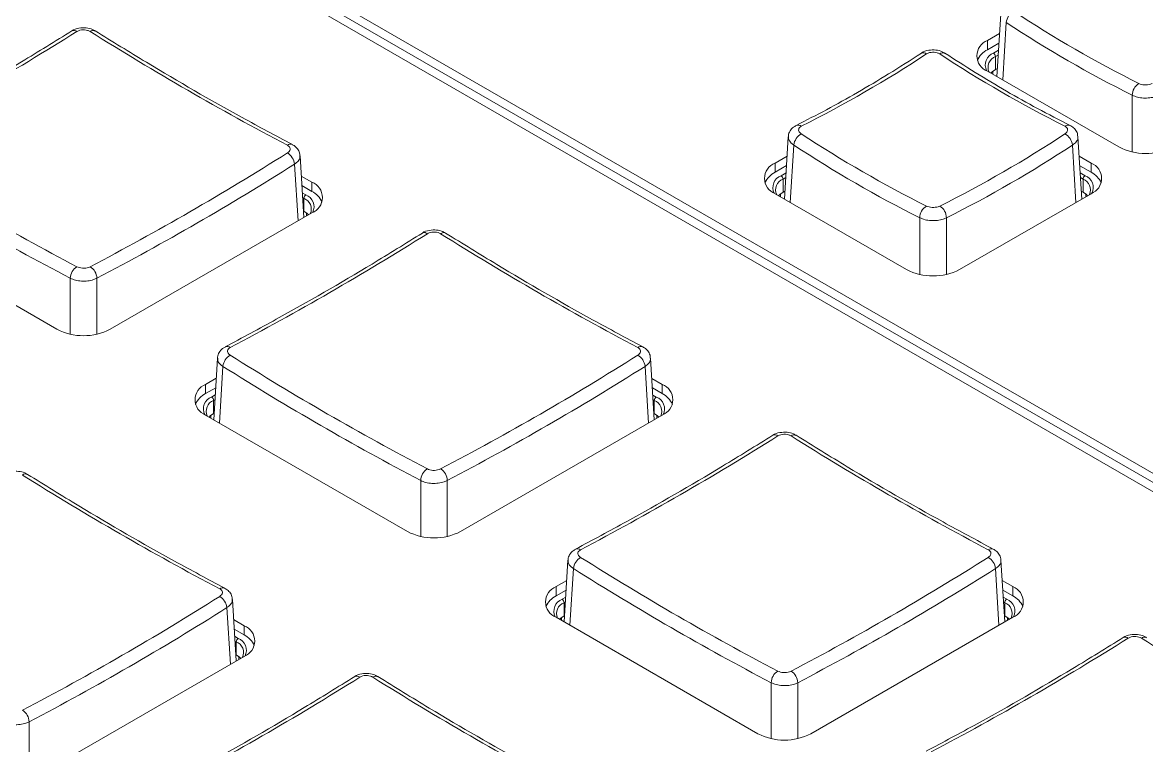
# Model space of a CAD drawing. Header units: millimetres. Extents: x 69 to 580, y 43 to 425.
# Drawn here: x 395.95 to 425.89, y 356.86 to 376.12 of the extents above; entities that cross this region are included whole.
import ezdxf

# ---------------------------------------------------------------- set-up
doc = ezdxf.new("R2010")
doc.units = ezdxf.units.MM

msp = doc.modelspace()

# ---------------------------------------------------------------- linework, layer by layer
at = {"color": 7, "linetype": 'Continuous', "lineweight": 15}
for p, q in [((429.108, 362.3529), (380.3, 390.5292)), ((474.7694, 335.5032), (379.8757, 390.2842)), ((429.108, 362.1079), (380.3, 390.2842)), ((422.0061, 376.3469), (421.9055, 374.683)), ((421.9748, 375.8285), (421.6551, 375.644)), ((421.6551, 375.399), (421.6551, 375.644)), ((421.9594, 375.5747), (421.6551, 375.399)), ((421.8673, 374.8683), (421.8673, 375.2153)), ((421.6551, 374.8276), (425.1553, 372.807)), ((421.9185, 374.8979), (421.8673, 374.8683)), ((416.3493, 373.0812), (416.2486, 371.4174)), ((424.1653, 371.4191), (424.0648, 373.0812)), ((403.4459, 370.9285), (403.3466, 372.5702)), ((416.3179, 372.5629), (415.9983, 372.3784)), ((424.4128, 372.3784), (424.0962, 372.5611)), ((415.9983, 372.1334), (415.9983, 372.3784)), ((416.3026, 372.3091), (415.9983, 372.1334)), ((424.4128, 372.1334), (424.1116, 372.3073)), ((424.4128, 372.1334), (424.4128, 372.3784)), ((403.6593, 371.8681), (403.3793, 372.0297)), ((403.6593, 371.6231), (403.6593, 371.8681)), ((416.2104, 371.6027), (416.2104, 371.9497)), ((424.2007, 371.6027), (424.2007, 371.9497)), ((403.6593, 371.6231), (403.3946, 371.7759)), ((415.9983, 371.562), (419.4984, 369.5413)), ((416.2616, 371.6322), (416.2104, 371.6027)), ((420.9127, 369.5413), (424.4128, 371.562)), ((424.2007, 371.6027), (424.1525, 371.6305)), ((403.4471, 371.0924), (403.4471, 371.4394)), ((391.497, 371.0517), (396.871, 367.9493)), ((398.2852, 367.9493), (403.6593, 371.0517)), ((403.4471, 371.0924), (403.4356, 371.0991)), ((401.1464, 367.1819), (401.047, 365.5386)), ((412.7797, 365.5402), (412.6804, 367.1819)), ((401.1139, 366.6432), (400.8308, 366.4798)), ((400.8308, 366.2348), (400.8308, 366.4798)), ((412.9931, 366.4798), (412.7131, 366.6414)), ((412.9931, 366.2348), (412.9931, 366.4798)), ((401.0985, 366.3894), (400.8308, 366.2348)), ((412.9931, 366.2348), (412.7284, 366.3876)), ((401.043, 365.7041), (401.043, 366.0511)), ((412.7809, 365.7041), (412.7809, 366.0511)), ((400.8308, 365.6634), (406.2048, 362.5611)), ((401.0576, 365.7125), (401.043, 365.7041)), ((407.6191, 362.5611), (412.9931, 365.6634)), ((412.7809, 365.7041), (412.7694, 365.7108)), ((410.4802, 361.7936), (410.3809, 360.1503)), ((422.1135, 360.1519), (422.0142, 361.7936)), ((410.4477, 361.2549), (410.1646, 361.0915)), ((410.1646, 360.8466), (410.1646, 361.0915)), ((422.3269, 361.0915), (422.0469, 361.2531)), ((422.3269, 360.8466), (422.3269, 361.0915)), ((401.6428, 359.111), (401.5435, 360.7527)), ((410.4323, 361.0011), (410.1646, 360.8466)), ((422.3269, 360.8466), (422.0623, 360.9993)), ((410.3768, 360.3158), (410.3768, 360.6629)), ((422.1147, 360.3158), (422.1147, 360.6629)), ((401.8561, 360.0506), (401.5762, 360.2122)), ((410.1646, 360.2751), (415.5386, 357.1728)), ((410.3914, 360.3243), (410.3768, 360.3158)), ((416.9529, 357.1728), (422.3269, 360.2751)), ((422.1147, 360.3158), (422.1032, 360.3225)), ((401.8561, 359.8056), (401.5915, 359.9584)), ((401.8561, 359.8056), (401.8561, 360.0506)), ((401.644, 359.2749), (401.644, 359.6219)), ((401.644, 359.2749), (401.6325, 359.2816)), ((396.4821, 356.1318), (401.8561, 359.2342))]:
    msp.add_line(p, q, dxfattribs=at)
at = {"color": 8, "linetype": 'Continuous', "lineweight": 15}
for p, q in [((422.1517, 376.1243), (422.0592, 374.5943)), ((421.8142, 375.3072), (421.9479, 375.3844)), ((421.9402, 375.2575), (421.8673, 375.2153)), ((421.7965, 374.8206), (421.7965, 374.7459)), ((425.5105, 372.6748), (425.5105, 374.1853)), ((416.4949, 372.8587), (416.4023, 371.3287)), ((424.0116, 371.3303), (423.9192, 372.8587)), ((403.2922, 370.8398), (403.2009, 372.3495)), ((416.1574, 372.0415), (416.2911, 372.1187)), ((416.2834, 371.9918), (416.2104, 371.9497)), ((424.1231, 372.117), (424.2537, 372.0415)), ((424.2007, 371.9497), (424.1308, 371.9901)), ((403.4062, 371.5856), (403.5002, 371.5313)), ((416.1397, 371.5549), (416.1397, 371.4803)), ((424.2714, 371.5549), (424.2714, 371.4803)), ((403.4471, 371.4394), (403.4138, 371.4587)), ((403.5178, 371.0447), (403.5178, 370.9701)), ((419.8537, 369.4092), (419.8537, 370.9197)), ((420.5604, 370.9197), (420.5604, 369.4098)), ((397.2263, 367.8172), (397.2263, 369.3084)), ((397.9329, 369.3084), (397.933, 367.8178)), ((401.2921, 366.9612), (401.2007, 365.4499)), ((412.626, 365.4515), (412.5347, 366.9612)), ((400.9899, 366.143), (401.087, 366.199)), ((412.74, 366.1973), (412.834, 366.143)), ((401.0793, 366.0721), (401.043, 366.0511)), ((412.7809, 366.0511), (412.7476, 366.0704)), ((400.9722, 365.6564), (400.9722, 365.5818)), ((412.8516, 365.6564), (412.8516, 365.5818)), ((406.5601, 362.4289), (406.5601, 363.9201)), ((407.2668, 363.9201), (407.2668, 362.4295)), ((410.6259, 361.5729), (410.5345, 360.0616)), ((421.9598, 360.0632), (421.8685, 361.5729)), ((410.3237, 360.7547), (410.4208, 360.8107)), ((422.0738, 360.809), (422.1678, 360.7547)), ((401.4891, 359.0223), (401.3978, 360.532)), ((410.4131, 360.6838), (410.3768, 360.6629)), ((422.1147, 360.6629), (422.0814, 360.6821)), ((410.3061, 360.2681), (410.3061, 360.1935)), ((422.1855, 360.2681), (422.1855, 360.1935)), ((401.603, 359.7681), (401.697, 359.7138)), ((401.644, 359.6219), (401.6107, 359.6412)), ((401.7147, 359.2272), (401.7147, 359.1525)), ((415.8939, 357.0406), (415.8939, 358.5318)), ((416.6006, 358.5318), (416.6006, 357.0412)), ((396.1298, 357.4909), (396.1298, 356.0003))]:
    msp.add_line(p, q, dxfattribs=at)
at = {"color": 7, "linetype": 'Continuous', "lineweight": 15, "flags": 128}
for points in [[(421.8673, 374.8683), (421.7802, 374.8071), (421.7465, 374.7748)], [(416.2104, 371.6027), (416.1233, 371.5414), (416.0897, 371.5092)], [(424.3214, 371.5092), (424.2878, 371.5414), (424.2007, 371.6027)], [(403.5678, 370.9989), (403.5342, 371.0312), (403.4471, 371.0924)], [(401.043, 365.7041), (400.9559, 365.6429), (400.9222, 365.6106)], [(412.9017, 365.6106), (412.868, 365.6429), (412.7809, 365.7041)], [(410.3768, 360.3158), (410.2897, 360.2546), (410.256, 360.2223)], [(422.2355, 360.2223), (422.2018, 360.2546), (422.1147, 360.3158)], [(401.7647, 359.1814), (401.7311, 359.2137), (401.644, 359.2749)]]:
    msp.add_lwpolyline(points, dxfattribs=at)
at = {"color": 7, "linetype": 'Continuous', "lineweight": 15}
for centre, radius, start, end in [((422.5536, 376.0703), 0.4055, 119.57861, 172.34886), ((439.9203, 403.0019), 31.8595, 236.53794, 243.46743), ((439.8441, 402.8931), 32.0872, 236.53795, 243.46743), ((354.5066, 444.1264), 80.6053, 297.841472, 302.153152), ((440.6516, 444.1247), 80.6033, 237.846797, 242.158579), ((421.81, 375.2358), 0.4366, 110.7833, 249.21651), ((401.3125, 403.86), 34.1603, 296.76618, 303.22844), ((439.1009, 403.8589), 34.1591, 236.77144, 243.23394), ((421.9218, 374.8763), 0.5868, 117.03156, 156.18242), ((421.973, 374.9306), 0.3037, 110.38093, 204.80647), ((421.7521, 375.2101), 0.1153, 2.60347, 57.3955), ((425.8704, 374.1873), 0.3598, 120.36511, 180.31619), ((416.8968, 372.8047), 0.4055, 119.57856, 172.34891), ((434.2636, 399.7364), 31.8598, 236.53797, 243.46741), ((406.1502, 399.7368), 31.8602, 296.53264, 303.46198), ((423.5173, 372.8047), 0.4055, 7.65078, 60.42117), ((434.1873, 399.6276), 32.0874, 236.53797, 243.46741), ((406.2267, 399.6277), 32.0875, 296.53261, 303.46202), ((425.8624, 374.1717), 1.537, 242.60962, 297.39044), ((432.3293, 436.1811), 75.1709, 237.690913, 242.314463), ((362.8289, 436.1828), 75.1729, 297.685599, 302.309025), ((402.8046, 372.3052), 0.3988, 6.37207, 59.36646), ((432.258, 436.075), 75.399, 237.690921, 242.314456), ((362.9024, 436.0729), 75.3965, 297.68547, 302.309154), ((416.1532, 371.9702), 0.4366, 110.78337, 249.21644), ((416.2649, 371.6107), 0.5868, 117.0316, 156.18245), ((424.2579, 371.9702), 0.4366, 290.78325, 69.21657), ((424.1462, 371.6107), 0.5868, 23.81703, 62.96843), ((403.5043, 371.4599), 0.4366, 290.78336, 69.21648), ((416.3162, 371.665), 0.3037, 110.38084, 204.80667), ((416.0953, 371.9445), 0.1153, 2.60347, 57.3955), ((424.3158, 371.9445), 0.1153, 122.60517, 177.39462), ((424.0946, 371.6646), 0.3042, 336.08964, 69.59033), ((403.5623, 371.4342), 0.1153, 122.60528, 177.39472), ((403.3926, 371.1005), 0.5868, 23.81742, 62.96809), ((403.3414, 371.1547), 0.3037, 335.19249, 69.62012), ((420.2135, 370.9217), 0.3598, 120.36505, 180.31625), ((420.2006, 370.9217), 0.3598, 359.68445, 59.63449), ((363.8427, 438.7342), 80.6007, 297.84135, 302.153274), ((449.9854, 438.7364), 80.6033, 237.846797, 242.158579), ((397.5947, 369.3014), 0.3685, 121.26211, 178.91996), ((397.5645, 369.3014), 0.3685, 1.07814, 58.73955), ((420.2056, 370.906), 1.537, 242.60966, 297.3904), ((397.5781, 369.3141), 1.537, 242.60971, 297.39035), ((401.6884, 366.9169), 0.3988, 120.63303, 173.62816), ((441.6631, 430.7928), 75.1709, 237.690913, 242.314463), ((372.1627, 430.7945), 75.1729, 297.685599, 302.309025), ((412.1384, 366.9169), 0.3988, 6.37207, 59.36646), ((441.5918, 430.6866), 75.3989, 237.690919, 242.314457), ((372.2362, 430.6846), 75.3965, 297.68547, 302.309154), ((400.9858, 366.0716), 0.4366, 110.78325, 249.21657), ((412.8381, 366.0716), 0.4366, 290.78336, 69.21648), ((401.0975, 365.7122), 0.5868, 117.03162, 156.18243), ((400.9278, 366.0459), 0.1153, 2.60347, 57.3955), ((412.8961, 366.0459), 0.1153, 122.60528, 177.39472), ((412.7264, 365.7122), 0.5868, 23.81742, 62.96809), ((401.1487, 365.7665), 0.3037, 110.38103, 204.80648), ((412.6752, 365.7665), 0.3037, 335.19249, 69.62012), ((373.1765, 433.3459), 80.6007, 297.84135, 302.153274), ((459.3193, 433.3481), 80.6033, 237.846797, 242.158579), ((438.8483, 432.3068), 80.6029, 237.846786, 242.15859), ((406.9285, 363.9131), 0.3685, 121.26211, 178.91996), ((406.8983, 363.9131), 0.3685, 1.07814, 58.73955), ((406.9119, 363.9258), 1.537, 242.60971, 297.39035), ((411.0223, 361.5286), 0.3988, 120.63303, 173.62816), ((450.9969, 425.4045), 75.1709, 237.690913, 242.314463), ((381.4966, 425.4062), 75.1729, 297.685599, 302.309025), ((421.4722, 361.5286), 0.3988, 6.37207, 59.36646), ((450.9256, 425.2983), 75.3989, 237.690919, 242.314457), ((381.57, 425.2963), 75.3965, 297.68547, 302.309154), ((410.3196, 360.6833), 0.4366, 110.78325, 249.21657), ((422.1719, 360.6833), 0.4366, 290.78324, 69.2166), ((361.0258, 424.3653), 75.1729, 297.685598, 302.309026), ((401.0015, 360.4877), 0.3988, 6.37226, 59.36633), ((410.4313, 360.3239), 0.5868, 117.03162, 156.18243), ((410.2616, 360.6576), 0.1153, 2.60347, 57.3955), ((422.2299, 360.6576), 0.1153, 122.60528, 177.39472), ((422.0602, 360.3239), 0.5868, 23.817, 62.96851), ((361.0993, 424.2553), 75.3965, 297.68547, 302.309154), ((410.4825, 360.3782), 0.3037, 110.38103, 204.80648), ((422.009, 360.3782), 0.3037, 335.19249, 69.62012), ((401.7012, 359.6424), 0.4366, 290.78341, 69.21641), ((401.7591, 359.6167), 0.1153, 122.60519, 177.3942), ((401.5382, 359.3372), 0.3037, 335.19287, 69.62003), ((401.5894, 359.283), 0.5868, 23.81744, 62.96801), ((382.5092, 427.9595), 80.603, 297.841411, 302.153213), ((468.6531, 427.9599), 80.6034, 237.846799, 242.158578), ((362.0396, 426.9166), 80.6007, 297.841349, 302.153274), ((448.1821, 426.9186), 80.6029, 237.846786, 242.15859), ((416.2623, 358.5248), 0.3685, 121.26211, 178.91996), ((416.2321, 358.5248), 0.3685, 1.07814, 58.73955), ((395.7614, 357.4839), 0.3685, 1.07887, 58.73882), ((416.2458, 358.5375), 1.537, 242.60966, 297.3904)]:
    msp.add_arc(centre, radius, start, end, dxfattribs=at)
at = {"color": 8, "linetype": 'Continuous', "lineweight": 15}
for centre, radius, start, end in [((397.3234, 375.791), 0.1224, 49.14796, 115.65647), ((397.8358, 375.7911), 0.1224, 64.34238, 130.8575), ((419.9465, 375.1885), 0.1288, 48.62682, 113.97145), ((420.4667, 375.1938), 0.1243, 64.68108, 132.7057), ((421.9306, 374.9929), 0.3351, 110.32119, 206.83751), ((416.6103, 373.2548), 0.136, 50.58404, 111.929), ((423.8032, 373.2587), 0.1326, 67.22914, 130.28438), ((403.0888, 372.752), 0.1285, 66.19782, 129.08964), ((416.2737, 371.7273), 0.3351, 110.32113, 206.83768), ((424.1374, 371.7273), 0.3351, 333.16301, 69.67811), ((403.3838, 371.217), 0.3351, 333.16162, 69.67907), ((406.6572, 370.4028), 0.1224, 49.14315, 115.66129), ((407.1696, 370.4028), 0.1224, 64.34112, 130.85717), ((401.4042, 367.3637), 0.1285, 50.90589, 113.8032), ((412.4226, 367.3637), 0.1285, 66.19782, 129.08964), ((401.1063, 365.8287), 0.3351, 110.32129, 206.83752), ((412.7176, 365.8288), 0.3351, 333.16162, 69.67907), ((415.991, 365.0145), 0.1224, 49.14315, 115.66129), ((416.5035, 365.0145), 0.1224, 64.34112, 130.85717), ((396.0327, 363.9735), 0.1224, 64.34193, 130.85661), ((410.738, 361.9754), 0.1285, 50.90589, 113.8032), ((421.7564, 361.9754), 0.1285, 66.19782, 129.08964), ((401.2857, 360.9345), 0.1285, 66.19357, 129.09377), ((410.4401, 360.4405), 0.3351, 110.32129, 206.83752), ((422.0514, 360.4405), 0.3351, 333.16162, 69.67907), ((401.5807, 359.3995), 0.3351, 333.16153, 69.67899), ((425.3248, 359.6262), 0.1224, 49.14591, 115.65852), ((425.8373, 359.6262), 0.1224, 64.34408, 130.85421), ((404.8541, 358.5853), 0.1224, 49.14232, 115.66201), ((405.3665, 358.5852), 0.1224, 64.34193, 130.85661)]:
    msp.add_arc(centre, radius, start, end, dxfattribs=at)
at = {"color": 7, "linetype": 'Continuous', "lineweight": 15}
for points, knots in [([(397.2701, 375.9012), (396.8228, 375.6242), (395.5253, 374.8205), (393.7733, 373.8086), (392.472, 373.1122), (392.0184, 372.8695)], [0, 0, 0, 0, 0.2552488, 0.7403902, 1, 1, 1, 1]), ([(397.8846, 375.8956), (397.8627, 375.911), (397.7952, 375.9586), (397.6432, 375.9901), (397.4537, 375.98), (397.3189, 375.9447), (397.2705, 375.9012), (397.27, 375.9009)], [0, 0, 0, 0, 0.1278027, 0.3944456, 0.6863354, 0.997196, 1, 1, 1, 1]), ([(397.7557, 375.8836), (397.734, 375.8949), (397.6904, 375.9173), (397.6072, 375.9313), (397.5226, 375.9283), (397.4521, 375.9104), (397.4173, 375.8912), (397.4035, 375.8836)], [0, 0, 0, 0, 0.2148592, 0.4297094, 0.6445461, 0.8593767, 1, 1, 1, 1]), ([(403.1408, 372.8695), (402.6948, 373.1081), (401.4012, 373.8002), (399.6492, 374.8112), (398.3441, 375.6195), (397.8891, 375.9012)], [0, 0, 0, 0, 0.25523092, 0.74038313, 1, 1, 1, 1]), ([(419.8938, 375.3059), (419.6032, 375.1199), (418.7602, 374.5802), (417.6466, 373.9391), (416.8282, 373.5189), (416.5594, 373.381)], [0, 0, 0, 0, 0.26102212, 0.75734065, 1, 1, 1, 1]), ([(420.5155, 375.3002), (420.4935, 375.3163), (420.4264, 375.3654), (420.2744, 375.3987), (420.0851, 375.3897), (419.9471, 375.3531), (419.8973, 375.3068), (419.8947, 375.3044)], [0, 0, 0, 0, 0.127507, 0.3902958, 0.6779208, 0.9837468, 1, 1, 1, 1]), ([(420.3824, 375.2852), (420.3608, 375.2968), (420.3174, 375.32), (420.2346, 375.3345), (420.1504, 375.3314), (420.0801, 375.3129), (420.0454, 375.293), (420.0316, 375.2852)], [0, 0, 0, 0, 0.2147681, 0.4295482, 0.6441996, 0.8587933, 1, 1, 1, 1]), ([(423.8547, 373.381), (423.5656, 373.5296), (422.7268, 373.9609), (421.6131, 374.6055), (420.7904, 375.1328), (420.5203, 375.3059)], [0, 0, 0, 0, 0.2609572, 0.7573228, 1, 1, 1, 1]), ([(425.6885, 374.4977), (425.7101, 374.4889), (425.7535, 374.4712), (425.8363, 374.4601), (425.9205, 374.4626), (425.9908, 374.4766), (426.0255, 374.4917), (426.0393, 374.4977)], [0, 0, 0, 0, 0.2147684, 0.4295474, 0.6441987, 0.8587946, 1, 1, 1, 1]), ([(426.2172, 374.1853), (426.1895, 374.1727), (426.1195, 374.1411), (425.9779, 374.1116), (425.8083, 374.1066), (425.6415, 374.1298), (425.5542, 374.1668), (425.5105, 374.1853)], [0, 0, 0, 0, 0.1411815, 0.3557838, 0.5704644, 0.7852556, 1, 1, 1, 1]), ([(416.5633, 373.3747), (416.5369, 373.363), (416.4681, 373.3327), (416.3945, 373.2397), (416.3488, 373.1452), (416.3534, 373.0915), (416.3543, 373.0806)], [0, 0, 0, 0, 0.2224772, 0.580041, 0.9155815, 1, 1, 1, 1]), ([(416.6966, 373.3599), (416.6789, 373.3488), (416.6435, 373.3265), (416.6213, 373.2804), (416.6261, 373.2315), (416.6543, 373.1887), (416.6846, 373.1663), (416.6966, 373.1574)], [0, 0, 0, 0, 0.2147708, 0.4295447, 0.6441993, 0.8587952, 1, 1, 1, 1]), ([(423.7174, 373.1574), (423.7352, 373.1713), (423.7706, 373.199), (423.7928, 373.2486), (423.788, 373.2968), (423.7598, 373.3352), (423.7295, 373.3529), (423.7174, 373.3599)], [0, 0, 0, 0, 0.2147722, 0.429546, 0.6441996, 0.8587953, 1, 1, 1, 1]), ([(424.0591, 373.0809), (424.0578, 373.1084), (424.0542, 373.1787), (423.9941, 373.2759), (423.9225, 373.3478), (423.8683, 373.3702), (423.8522, 373.3769)], [0, 0, 0, 0, 0.2133722, 0.5451781, 0.8654331, 1, 1, 1, 1]), ([(403.0078, 372.6484), (403.0256, 372.6619), (403.0612, 372.6888), (403.0836, 372.738), (403.0787, 372.7866), (403.0503, 372.8259), (403.0198, 372.8444), (403.0078, 372.8517)], [0, 0, 0, 0, 0.21485227, 0.42970303, 0.64454133, 0.85937069, 1, 1, 1, 1]), ([(403.3407, 372.5699), (403.3397, 372.5961), (403.337, 372.6649), (403.2786, 372.7615), (403.2084, 372.8348), (403.1543, 372.8584), (403.1383, 372.8654)], [0, 0, 0, 0, 0.20471825, 0.53851718, 0.86364124, 1, 1, 1, 1]), ([(420.0316, 371.2321), (420.0533, 371.2233), (420.0966, 371.2056), (420.1794, 371.1945), (420.2636, 371.1969), (420.3339, 371.211), (420.3687, 371.2261), (420.3824, 371.2321)], [0, 0, 0, 0, 0.2147682, 0.4295468, 0.6441979, 0.8587924, 1, 1, 1, 1]), ([(420.5604, 370.9197), (420.5326, 370.9071), (420.4627, 370.8754), (420.321, 370.846), (420.1515, 370.841), (419.9846, 370.8642), (419.8973, 370.9012), (419.8537, 370.9197)], [0, 0, 0, 0, 0.14118203, 0.35578378, 0.57046431, 0.78525578, 1, 1, 1, 1]), ([(406.6039, 370.5129), (406.1566, 370.2359), (404.8592, 369.4322), (403.1071, 368.4203), (401.8059, 367.724), (401.3522, 367.4812)], [0, 0, 0, 0, 0.2552488, 0.7403902, 1, 1, 1, 1]), ([(407.2184, 370.5073), (407.1965, 370.5227), (407.129, 370.5703), (406.977, 370.6018), (406.7876, 370.5916), (406.6527, 370.5565), (406.6043, 370.5129), (406.6039, 370.5126)], [0, 0, 0, 0, 0.1278077, 0.3944497, 0.6863347, 0.9971963, 1, 1, 1, 1]), ([(407.0896, 370.4954), (407.0678, 370.5066), (407.0242, 370.529), (406.941, 370.5431), (406.8565, 370.54), (406.7859, 370.5221), (406.7511, 370.5029), (406.7373, 370.4954)], [0, 0, 0, 0, 0.2148587, 0.4297083, 0.6445444, 0.8593782, 1, 1, 1, 1]), ([(412.4746, 367.4812), (412.0286, 367.7198), (410.735, 368.4119), (408.983, 369.4229), (407.6779, 370.2312), (407.223, 370.5129)], [0, 0, 0, 0, 0.2552305, 0.740384, 1, 1, 1, 1]), ([(397.4035, 369.6164), (397.4252, 369.6071), (397.4688, 369.5884), (397.552, 369.5766), (397.6366, 369.5792), (397.7071, 369.5941), (397.742, 369.6101), (397.7557, 369.6164)], [0, 0, 0, 0, 0.2148498, 0.4297073, 0.6445441, 0.859378, 1, 1, 1, 1]), ([(397.9329, 369.3084), (397.9053, 369.2955), (397.8354, 369.2631), (397.6939, 369.2328), (397.5242, 369.2276), (397.3573, 369.2514), (397.2699, 369.2894), (397.2263, 369.3084)], [0, 0, 0, 0, 0.1406196, 0.3554544, 0.5702983, 0.7851503, 1, 1, 1, 1]), ([(401.3562, 367.4752), (401.3302, 367.4631), (401.2619, 367.4313), (401.1898, 367.3372), (401.145, 367.243), (401.1501, 367.1907), (401.151, 367.1814)], [0, 0, 0, 0, 0.22246574, 0.58650633, 0.92682376, 1, 1, 1, 1]), ([(401.4853, 367.4634), (401.4674, 367.4518), (401.4318, 367.4285), (401.4095, 367.3816), (401.4144, 367.3326), (401.4427, 367.2903), (401.4732, 367.2686), (401.4853, 367.2601)], [0, 0, 0, 0, 0.21485108, 0.4297047, 0.64454266, 0.85937105, 1, 1, 1, 1]), ([(412.3416, 367.2601), (412.3594, 367.2736), (412.395, 367.3006), (412.4174, 367.3498), (412.4125, 367.3983), (412.3841, 367.4376), (412.3536, 367.4561), (412.3416, 367.4634)], [0, 0, 0, 0, 0.21485227, 0.42970303, 0.64454133, 0.85937069, 1, 1, 1, 1]), ([(412.6745, 367.1816), (412.6735, 367.2078), (412.6708, 367.2766), (412.6124, 367.3733), (412.5422, 367.4465), (412.4881, 367.4701), (412.4721, 367.4771)], [0, 0, 0, 0, 0.20471825, 0.53851718, 0.86364124, 1, 1, 1, 1]), ([(415.9377, 365.1246), (415.4904, 364.8476), (414.193, 364.0439), (412.4409, 363.0321), (411.1397, 362.3357), (410.6861, 362.0929)], [0, 0, 0, 0, 0.2552488, 0.7403902, 1, 1, 1, 1]), ([(416.5522, 365.119), (416.5303, 365.1344), (416.4628, 365.182), (416.3108, 365.2135), (416.1214, 365.2034), (415.9865, 365.1682), (415.9381, 365.1247), (415.9377, 365.1243)], [0, 0, 0, 0, 0.1278078, 0.3944452, 0.6863344, 0.9971963, 1, 1, 1, 1]), ([(416.4234, 365.1071), (416.4016, 365.1183), (416.3581, 365.1407), (416.2748, 365.1548), (416.1903, 365.1517), (416.1197, 365.1338), (416.0849, 365.1146), (416.0711, 365.1071)], [0, 0, 0, 0, 0.2148587, 0.4297083, 0.6445444, 0.8593782, 1, 1, 1, 1]), ([(421.8084, 362.0929), (421.3625, 362.3315), (420.0688, 363.0237), (418.3168, 364.0346), (417.0117, 364.8429), (416.5568, 365.1246)], [0, 0, 0, 0, 0.2552305, 0.740384, 1, 1, 1, 1]), ([(396.0815, 364.0781), (396.0596, 364.0935), (395.992, 364.1411), (395.8401, 364.1726), (395.6506, 364.1624), (395.5157, 364.1273), (395.4674, 364.0837), (395.4669, 364.0833)], [0, 0, 0, 0, 0.1278078, 0.3944505, 0.6863356, 0.9971966, 1, 1, 1, 1]), ([(401.3377, 361.052), (400.8917, 361.2906), (399.5981, 361.9827), (397.8461, 362.9937), (396.541, 363.802), (396.086, 364.0837)], [0, 0, 0, 0, 0.2552305, 0.740384, 1, 1, 1, 1]), ([(406.7373, 364.2281), (406.7591, 364.2188), (406.8026, 364.2001), (406.8858, 364.1883), (406.9704, 364.1909), (407.0409, 364.2058), (407.0758, 364.2218), (407.0896, 364.2281)], [0, 0, 0, 0, 0.2148498, 0.4297073, 0.6445441, 0.859378, 1, 1, 1, 1]), ([(407.2668, 363.9201), (407.2391, 363.9072), (407.1692, 363.8748), (407.0277, 363.8445), (406.858, 363.8393), (406.6911, 363.8631), (406.6038, 363.9011), (406.5601, 363.9201)], [0, 0, 0, 0, 0.1406195, 0.355454, 0.5702946, 0.7851505, 1, 1, 1, 1]), ([(410.69, 362.0869), (410.664, 362.0748), (410.5957, 362.043), (410.5236, 361.9489), (410.4788, 361.8548), (410.4839, 361.8024), (410.4848, 361.7931)], [0, 0, 0, 0, 0.22246574, 0.58650633, 0.92682376, 1, 1, 1, 1]), ([(410.8191, 362.0751), (410.8012, 362.0635), (410.7656, 362.0402), (410.7433, 361.9933), (410.7482, 361.9443), (410.7766, 361.902), (410.807, 361.8803), (410.8191, 361.8718)], [0, 0, 0, 0, 0.21485108, 0.4297047, 0.64454266, 0.85937105, 1, 1, 1, 1]), ([(421.6754, 361.8718), (421.6932, 361.8853), (421.7288, 361.9123), (421.7512, 361.9615), (421.7463, 362.01), (421.7179, 362.0493), (421.6874, 362.0678), (421.6754, 362.0751)], [0, 0, 0, 0, 0.21485227, 0.42970303, 0.64454133, 0.85937069, 1, 1, 1, 1]), ([(422.0084, 361.7933), (422.0073, 361.8195), (422.0046, 361.8883), (421.9462, 361.985), (421.8761, 362.0582), (421.8219, 362.0818), (421.8059, 362.0888)], [0, 0, 0, 0, 0.204723, 0.5385199, 0.8636421, 1, 1, 1, 1]), ([(401.2047, 360.8308), (401.2225, 360.8443), (401.2581, 360.8713), (401.2804, 360.9205), (401.2755, 360.9691), (401.2472, 361.0084), (401.2167, 361.0269), (401.2047, 361.0342)], [0, 0, 0, 0, 0.2148508, 0.4297044, 0.6445428, 0.8593707, 1, 1, 1, 1]), ([(401.5376, 360.7524), (401.5366, 360.7786), (401.5339, 360.8474), (401.4755, 360.944), (401.4053, 361.0173), (401.3511, 361.0409), (401.3351, 361.0479)], [0, 0, 0, 0, 0.2047177, 0.5385165, 0.8636405, 1, 1, 1, 1]), ([(425.2715, 359.7363), (424.8242, 359.4593), (423.5268, 358.6556), (421.7747, 357.6438), (420.4735, 356.9474), (420.0199, 356.7046)], [0, 0, 0, 0, 0.2552488, 0.7403902, 1, 1, 1, 1]), ([(425.886, 359.7307), (425.8641, 359.7461), (425.7966, 359.7937), (425.6446, 359.8252), (425.4552, 359.8151), (425.3203, 359.7799), (425.2719, 359.7364), (425.2715, 359.736)], [0, 0, 0, 0, 0.1278051, 0.3944473, 0.6863364, 0.9971961, 1, 1, 1, 1]), ([(425.7572, 359.7188), (425.7354, 359.73), (425.6919, 359.7524), (425.6087, 359.7665), (425.5241, 359.7634), (425.4535, 359.7455), (425.4187, 359.7264), (425.4049, 359.7188)], [0, 0, 0, 0, 0.2148506, 0.4297015, 0.6445422, 0.8593773, 1, 1, 1, 1]), ([(404.8008, 358.6954), (404.3535, 358.4184), (403.056, 357.6147), (401.304, 356.6028), (400.0027, 355.9064), (399.5491, 355.6637)], [0, 0, 0, 0, 0.2552488, 0.74039, 1, 1, 1, 1]), ([(405.4153, 358.6898), (405.3934, 358.7052), (405.3259, 358.7528), (405.1739, 358.7843), (404.9845, 358.7741), (404.8495, 358.739), (404.8012, 358.6954), (404.8007, 358.6951)], [0, 0, 0, 0, 0.127808, 0.394446, 0.6863353, 0.9971966, 1, 1, 1, 1]), ([(405.2864, 358.6778), (405.2647, 358.6891), (405.2211, 358.7115), (405.1379, 358.7255), (405.0533, 358.7225), (404.9828, 358.7046), (404.9479, 358.6854), (404.9342, 358.6778)], [0, 0, 0, 0, 0.2148588, 0.4297077, 0.6445423, 0.8593759, 1, 1, 1, 1]), ([(410.6715, 355.6637), (410.2255, 355.9023), (408.9319, 356.5944), (407.1799, 357.6054), (405.8748, 358.4137), (405.4198, 358.6954)], [0, 0, 0, 0, 0.2552305, 0.740384, 1, 1, 1, 1]), ([(416.0711, 358.8398), (416.0929, 358.8305), (416.1364, 358.8118), (416.2196, 358.8), (416.3042, 358.8026), (416.3748, 358.8175), (416.4096, 358.8335), (416.4234, 358.8398)], [0, 0, 0, 0, 0.2148589, 0.4297079, 0.6445445, 0.8593782, 1, 1, 1, 1]), ([(416.6006, 358.5318), (416.5729, 358.5189), (416.503, 358.4865), (416.3615, 358.4562), (416.1918, 358.451), (416.0249, 358.4748), (415.9376, 358.5128), (415.8939, 358.5318)], [0, 0, 0, 0, 0.1406195, 0.355454, 0.5702946, 0.7851505, 1, 1, 1, 1]), ([(396.1298, 357.4909), (396.1022, 357.478), (396.0323, 357.4456), (395.8908, 357.4153), (395.7211, 357.4101), (395.5542, 357.4339), (395.4668, 357.4719), (395.4232, 357.4909)], [0, 0, 0, 0, 0.14061942, 0.35545494, 0.57029444, 0.78515084, 1, 1, 1, 1])]:
    msp.add_open_spline(points, degree=3, knots=knots, dxfattribs=at)
at = {"color": 8, "linetype": 'Continuous', "lineweight": 15}
for points, knots in [([(416.4949, 372.8587), (416.4708, 372.8761), (416.4101, 372.9201), (416.3539, 372.9981), (416.3541, 373.0556), (416.3542, 373.0806)], [0, 0, 0, 0, 0.27080658, 0.6824492, 1, 1, 1, 1]), ([(424.0578, 373.0807), (424.0603, 373.067), (424.0683, 373.0213), (424.0245, 372.9405), (423.9543, 372.8859), (423.9192, 372.8587)], [0, 0, 0, 0, 0.1770917, 0.5885942, 1, 1, 1, 1]), ([(403.3397, 372.5698), (403.3421, 372.556), (403.3502, 372.5103), (403.3063, 372.4299), (403.236, 372.3763), (403.2009, 372.3495)], [0, 0, 0, 0, 0.1770978, 0.5885531, 1, 1, 1, 1]), ([(401.2921, 366.9612), (401.2681, 366.9783), (401.2075, 367.0214), (401.1511, 367.0987), (401.1513, 367.1563), (401.1514, 367.1814)], [0, 0, 0, 0, 0.2696085, 0.6814994, 1, 1, 1, 1]), ([(412.6735, 367.1815), (412.6759, 367.1677), (412.684, 367.122), (412.6401, 367.0416), (412.5698, 366.988), (412.5347, 366.9612)], [0, 0, 0, 0, 0.1770978, 0.5885531, 1, 1, 1, 1]), ([(410.6259, 361.5729), (410.6019, 361.59), (410.5413, 361.6331), (410.4849, 361.7104), (410.4851, 361.768), (410.4852, 361.7932)], [0, 0, 0, 0, 0.2696085, 0.6814994, 1, 1, 1, 1]), ([(422.0073, 361.7932), (422.0097, 361.7795), (422.0178, 361.7337), (421.9739, 361.6534), (421.9036, 361.5997), (421.8685, 361.5729)], [0, 0, 0, 0, 0.1770978, 0.5885531, 1, 1, 1, 1]), ([(401.5365, 360.7523), (401.539, 360.7385), (401.547, 360.6928), (401.5032, 360.6124), (401.4329, 360.5588), (401.3978, 360.532)], [0, 0, 0, 0, 0.1770961, 0.5885519, 1, 1, 1, 1])]:
    msp.add_open_spline(points, degree=3, knots=knots, dxfattribs=at)

doc.saveas('drawing.dxf')
